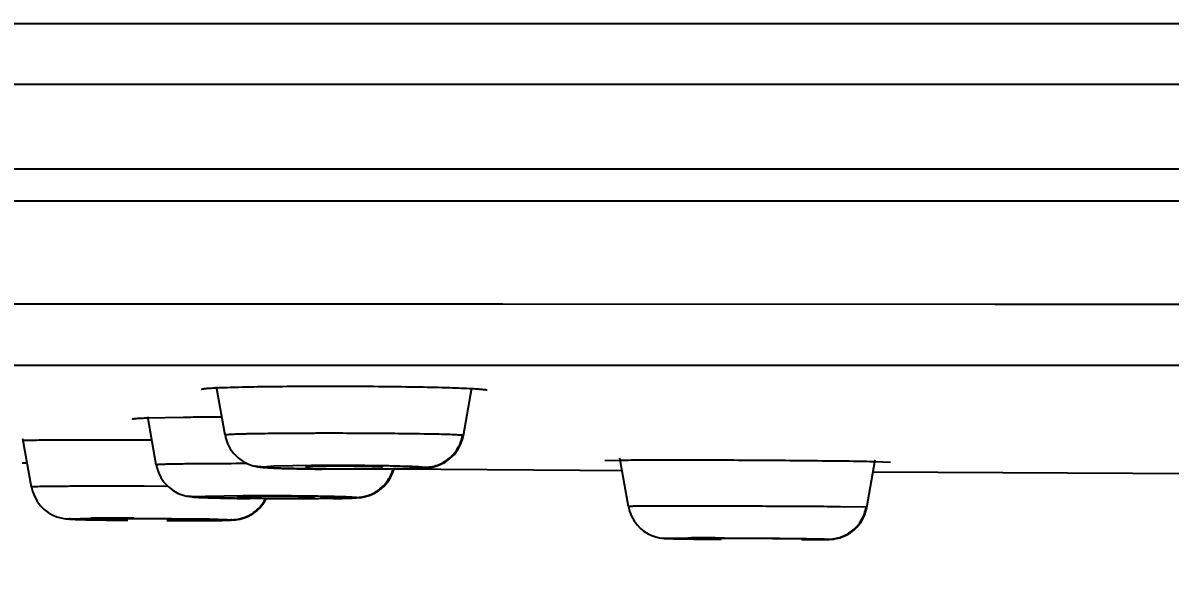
# Model space of a CAD drawing. Header units: millimetres. Extents: x 687 to 1107, y -116 to 478.
# Drawn here: x 822.935 to 825.908, y 374.643 to 376.087 of the extents above; entities that cross this region are included whole.
import ezdxf

# ---------------------------------------------------------------- set-up
doc = ezdxf.new("R2010")
doc.units = ezdxf.units.MM
doc.header["$LTSCALE"] = 0.1
doc.layers.add('DIM', color=3, linetype='Continuous')
doc.styles.get("Standard").update_dxf_attribs({"font": 'arial.ttf'})
doc.dimstyles.new('ISO-25', dxfattribs={"dimtxt": 2.5, "dimasz": 2.5, "dimexe": 1.25, "dimexo": 0.625, "dimtad": 1, "dimlfac": 5, "dimtxsty": 'Standard', "dimcen": 2.5, "dimadec": 0, "dimazin": 0, "dimtfac": 1, "dimtmove": 0, "dimatfit": 3, "dimfxl": 0, "dimarcsym": 0})

# ---------------------------------------------------------------- blocks, each defined once
blk = doc.blocks.new('*D69')
at = {"layer": 'Defpoints', "color": 0}
for p in [(804.6861, 376.0872), (858.1644, 376.0869), (858.1644, 365.5396)]:
    blk.add_point(p, dxfattribs=at)
at = {"layer": 'DIM', "color": 0, "lineweight": -2}
for p, q in [((804.6861, 375.4622), (804.6861, 364.2896)), ((858.1644, 375.4619), (858.1644, 364.2896)), ((807.1861, 365.5396), (855.6644, 365.5396))]:
    blk.add_line(p, q, dxfattribs=at)
at = {"layer": 'DIM', "color": 0}
for points in [[(807.1861, 365.9563), (807.1861, 365.123), (804.6861, 365.5396)], [(855.6644, 365.9563), (855.6644, 365.123), (858.1644, 365.5396)]]:
    blk.add_solid(points, dxfattribs=at)
at = {"layer": 'DIM', "color": 0, "insert": (850.4227, 367.4411), "char_height": 2.5, "attachment_point": 5}
blk.add_mtext('267.5', dxfattribs=at)

msp = doc.modelspace()

# ---------------------------------------------------------------- linework, layer by layer
for p, q in [((831.4252, 376.085), (816.7494, 376.085)), ((821.5669, 375.9281), (831.4252, 375.9287)), ((831.4252, 375.7083), (821.6172, 375.7083)), ((857.7399, 375.6246), (805.1103, 375.6246)), ((823.2186, 375.3576), (822.8919, 375.3577)), ((823.2528, 375.3576), (823.2186, 375.3576)), ((823.293, 375.3576), (823.2528, 375.3576)), ((823.3967, 375.3576), (823.293, 375.3576)), ((823.4403, 375.3576), (823.3967, 375.3576)), ((823.6674, 375.3576), (823.4403, 375.3576)), ((823.8674, 375.3575), (823.6674, 375.3576)), ((824.1375, 375.3575), (823.8674, 375.3575)), ((824.1781, 375.3575), (824.1375, 375.3575)), ((825.4539, 375.3574), (824.1781, 375.3575)), ((825.4932, 375.3574), (825.4539, 375.3574)), ((826.3195, 375.3573), (825.4932, 375.3574)), ((819.2583, 375.2004), (831.4252, 375.1993)), ((823.4586, 375.0184), (823.4366, 375.1432)), ((824.0763, 375.0171), (824.0981, 375.141)), ((823.3504, 375.0642), (823.258, 375.0623)), ((823.2806, 374.9411), (823.2585, 375.0662)), ((822.9572, 374.8838), (822.9351, 375.0091)), ((823.4586, 375.0184), (823.4586, 375.0184)), ((824.0739, 375.0072), (824.0762, 375.017)), ((824.0762, 375.0171), (824.0742, 375.0177)), ((823.5365, 374.9376), (823.5362, 374.9376)), ((823.5581, 374.9352), (823.5365, 374.9376)), ((823.5578, 374.9363), (823.5859, 374.9384)), ((823.5859, 374.9384), (823.6828, 374.9402)), ((824.4818, 374.9528), (824.4426, 374.9515)), ((824.5041, 374.8333), (824.482, 374.9585)), ((825.1218, 374.831), (825.1435, 374.9545)), ((825.1829, 374.9475), (825.1438, 374.9492)), ((823.6676, 374.9354), (823.6684, 374.935)), ((823.8676, 374.9348), (823.8667, 374.9351)), ((823.8982, 374.9306), (824.3784, 374.9272)), ((823.9123, 374.9308), (823.9265, 374.9311)), ((824.3784, 374.9272), (824.4876, 374.9267)), ((825.138, 374.9233), (826.6547, 374.9155)), ((823.2487, 374.8856), (823.1909, 374.8857)), ((823.3111, 374.8853), (823.2487, 374.8856)), ((823.3622, 374.8597), (823.3621, 374.8597)), ((823.3799, 374.858), (823.3622, 374.8597)), ((823.3796, 374.8589), (823.4079, 374.8605)), ((823.4079, 374.8605), (823.5049, 374.8617)), ((823.4896, 374.858), (823.4903, 374.8577)), ((823.6895, 374.8571), (823.6888, 374.8573)), ((823.6896, 374.857), (823.6895, 374.8571)), ((823.7391, 374.8539), (823.7515, 374.8541)), ((823.8177, 374.858), (823.8182, 374.8581)), ((823.8182, 374.8581), (823.822, 374.8589)), ((823.5307, 374.8147), (823.5422, 374.8234)), ((825.1199, 374.8312), (825.0535, 374.8324)), ((825.1198, 374.8225), (825.1217, 374.831)), ((825.1217, 374.831), (825.1199, 374.8312)), ((823.044, 374.8017), (823.0433, 374.8018)), ((823.0563, 374.8008), (823.044, 374.8017)), ((823.0561, 374.8015), (823.1111, 374.8029)), ((823.1071, 374.7989), (823.1272, 374.7985)), ((823.2132, 374.8014), (823.1663, 374.8005)), ((823.1663, 374.8005), (823.167, 374.8003)), ((823.2224, 374.8031), (823.4186, 374.8011)), ((823.3655, 374.7995), (823.3088, 374.801)), ((823.3662, 374.7994), (823.3655, 374.7995)), ((823.3663, 374.7993), (823.3662, 374.7994)), ((823.4127, 374.7969), (823.4241, 374.797)), ((823.4186, 374.8011), (823.4638, 374.7998)), ((823.4748, 374.7984), (823.4196, 374.797)), ((823.4241, 374.797), (823.4343, 374.7972)), ((823.4638, 374.7998), (823.4746, 374.7991)), ((823.4887, 374.7993), (823.4891, 374.7993)), ((824.5952, 374.7508), (824.5949, 374.7508)), ((824.6032, 374.7504), (824.5952, 374.7508)), ((824.6032, 374.7504), (824.602, 374.7506)), ((824.6031, 374.7508), (824.6583, 374.7516)), ((824.7295, 374.7483), (824.6032, 374.7504)), ((824.6398, 374.7494), (824.6554, 374.7491)), ((824.6554, 374.7491), (824.6737, 374.7488)), ((824.6737, 374.7488), (824.6947, 374.7486)), ((824.6947, 374.7486), (824.7184, 374.7483)), ((824.7131, 374.75), (824.7138, 374.7499)), ((824.7184, 374.7483), (824.7444, 374.7481)), ((824.9131, 374.749), (824.9125, 374.7491)), ((824.9131, 374.749), (824.9131, 374.749)), ((824.9524, 374.7473), (824.9776, 374.7474)), ((824.9776, 374.7474), (824.9918, 374.7475)), ((825.0215, 374.7486), (825.0228, 374.7484)), ((825.0303, 374.7485), (825.0305, 374.7485))]:
    msp.add_line(p, q)
for points in [[(823.4587, 375.0184), (823.4606, 375.0099), (823.4652, 374.9965), (823.4721, 374.9831), (823.4814, 374.9704), (823.4929, 374.9591), (823.5057, 374.9499), (823.5192, 374.943), (823.5316, 374.9388), (823.5365, 374.9376)], [(824.0416, 374.9574), (824.0529, 374.9685), (824.0621, 374.9808), (824.0692, 374.9939), (824.0739, 375.0072)], [(823.2806, 374.9411), (823.2821, 374.9342), (823.2863, 374.9212), (823.2927, 374.9081), (823.3013, 374.8956), (823.3121, 374.8842), (823.3243, 374.8747), (823.3376, 374.8674), (823.35, 374.8627), (823.36, 374.8601), (823.3621, 374.8597)], [(823.5362, 374.9376), (823.5426, 374.9364), (823.5498, 374.9353), (823.5562, 374.9347), (823.5626, 374.9342), (823.5693, 374.9337), (823.5769, 374.9333), (823.5854, 374.9329), (823.595, 374.9326), (823.6057, 374.9322), (823.6175, 374.9318)], [(823.9265, 374.9311), (823.9391, 374.9315), (823.9498, 374.9318), (823.9591, 374.9322), (823.9672, 374.9326), (823.9743, 374.9331), (823.9807, 374.9336), (823.9873, 374.9344), (823.9952, 374.9356), (824.0045, 374.9379), (824.0162, 374.942), (824.029, 374.9485), (824.0416, 374.9574)], [(823.6175, 374.9318), (823.6303, 374.9315), (823.6443, 374.9312), (823.6593, 374.9309), (823.6752, 374.9307), (823.6918, 374.9304), (823.7091, 374.9302)], [(823.822, 374.8589), (823.8332, 374.8622), (823.8456, 374.8676), (823.8583, 374.8754), (823.8698, 374.8852), (823.8798, 374.8966), (823.8876, 374.9089)], [(823.8641, 374.88), (823.8747, 374.8904), (823.8837, 374.9022), (823.8907, 374.9151), (823.8957, 374.9285)], [(823.8876, 374.9089), (823.8934, 374.9217), (823.8964, 374.9317)], [(822.9572, 374.8838), (822.9597, 374.8734), (822.9646, 374.8601), (822.9714, 374.8474), (822.9799, 374.836), (822.9898, 374.8259), (823.0006, 374.8177), (823.012, 374.8112), (823.023, 374.8066), (823.033, 374.8037), (823.0413, 374.8021), (823.044, 374.8017)], [(823.8289, 374.8608), (823.8403, 374.8651), (823.8524, 374.8715), (823.8641, 374.88)], [(823.3622, 374.8597), (823.3677, 374.8588), (823.3737, 374.8581), (823.379, 374.8576), (823.3846, 374.8573), (823.3907, 374.8569), (823.3977, 374.8566), (823.4056, 374.8563), (823.4145, 374.856), (823.4244, 374.8557), (823.4352, 374.8554), (823.4471, 374.8551)], [(823.4471, 374.8551), (823.46, 374.8549), (823.474, 374.8546), (823.4892, 374.8544), (823.5054, 374.8541), (823.5226, 374.8539)], [(823.5422, 374.8234), (823.5525, 374.8339), (823.5612, 374.8458), (823.5653, 374.8536)], [(823.7515, 374.8541), (823.7624, 374.8544), (823.772, 374.8546), (823.7804, 374.8549), (823.7877, 374.8551), (823.794, 374.8554), (823.7997, 374.8558), (823.805, 374.8562), (823.811, 374.8569), (823.8191, 374.8583), (823.8289, 374.8608)], [(823.8119, 374.857), (823.814, 374.8573), (823.8177, 374.858)], [(823.4891, 374.7993), (823.4913, 374.7997), (823.4996, 374.8013), (823.5092, 374.8042), (823.5196, 374.8085), (823.5299, 374.8142), (823.5399, 374.8214), (823.5492, 374.8302), (823.5576, 374.8404)], [(824.5041, 374.8333), (824.507, 374.8214), (824.5121, 374.8081), (824.5188, 374.7961), (824.5267, 374.7855), (824.5355, 374.7764), (824.5449, 374.7689), (824.5549, 374.7627), (824.565, 374.7579), (824.5751, 374.7544), (824.5841, 374.7523), (824.5906, 374.7513), (824.5952, 374.7508)], [(825.0303, 374.7485), (825.0331, 374.7487), (825.0388, 374.7495), (825.0464, 374.751), (825.0551, 374.7535), (825.0641, 374.7571), (825.0733, 374.7618), (825.082, 374.7674), (825.0903, 374.7742), (825.098, 374.782), (825.1051, 374.7909), (825.1114, 374.8012), (825.1166, 374.8126), (825.1205, 374.825), (825.1217, 374.831)], [(825.0878, 374.772), (825.0961, 374.7799), (825.1037, 374.7889), (825.1103, 374.7992), (825.1158, 374.8104), (825.1198, 374.8225)], [(823.0433, 374.8018), (823.0472, 374.8013), (823.0518, 374.8009), (823.0558, 374.8006), (823.0601, 374.8004), (823.0647, 374.8001), (823.07, 374.7999), (823.0759, 374.7997), (823.0826, 374.7995), (823.09, 374.7993), (823.0981, 374.7991), (823.1071, 374.7989)], [(823.1272, 374.7985), (823.1384, 374.7983), (823.1505, 374.7981), (823.1633, 374.798), (823.177, 374.7978), (823.1914, 374.7976), (823.2065, 374.7975)], [(823.4343, 374.7972), (823.4434, 374.7973), (823.4513, 374.7974), (823.4583, 374.7976), (823.4644, 374.7977), (823.4697, 374.7979), (823.4743, 374.7981), (823.4787, 374.7983), (823.4831, 374.7987), (823.4887, 374.7993), (823.4971, 374.8008), (823.5072, 374.8035), (823.5187, 374.8081), (823.5307, 374.8147)], [(823.4839, 374.7988), (823.4862, 374.799), (823.4887, 374.7993)], [(824.9918, 374.7475), (824.9981, 374.7476), (825.0038, 374.7477), (825.0088, 374.7477), (825.0133, 374.7478), (825.0171, 374.7479), (825.0204, 374.748), (825.0233, 374.7481), (825.0263, 374.7482), (825.03, 374.7485), (825.035, 374.749), (825.0427, 374.7502), (825.0516, 374.7524), (825.0607, 374.7556), (825.07, 374.76), (825.0791, 374.7654), (825.0878, 374.772)], [(824.5949, 374.7508), (824.5976, 374.7506), (824.601, 374.7504), (824.6042, 374.7502), (824.6077, 374.7501), (824.6117, 374.75), (824.6161, 374.7499), (824.6211, 374.7497), (824.6267, 374.7496), (824.6398, 374.7494)]]:
    msp.add_lwpolyline(points)
for centre, radius, start, end in [((823.4768, 364.486), 10.579, 90.40564, 90.6849), ((823.4995, 361.2082), 13.8568, 90.20387, 90.40326), ((823.1179, 349.3064), 25.6993, 89.66261, 89.81858), ((823.8438, 367.8275), 7.1949, 88.70036, 89.41147), ((822.8492, 370.1111), 4.8357, 88.8425, 89.0031), ((823.5157, 357.0305), 17.9139, 90.00568, 90.34283), ((824.8291, 354.3624), 20.4713, 89.37181, 89.62031), ((823.1768, 367.3109), 7.4922, 89.96209, 90.50225), ((823.1845, 362.1041), 12.6991, 89.82896, 90.01243), ((823.2275, 368.144), 6.6575, 89.30047, 90.12349), ((823.3459, 383.5954), 8.7987, 269.7531, 270.47966), ((824.703, 362.7132), 12.0385, 89.87616, 90.21273)]:
    msp.add_arc(centre, radius, start, end)
for points, knots in [([(823.4361, 375.1403), (823.433, 375.1401), (823.4274, 375.1399), (823.4195, 375.1394), (823.4128, 375.1389), (823.4073, 375.1384), (823.403, 375.1379), (823.4002, 375.1375), (823.3986, 375.1371), (823.3978, 375.1368), (823.3972, 375.1365), (823.3972, 375.1362)], [0, 0, 0, 0, 0.230996, 0.432538, 0.603824, 0.744471, 0.854223, 0.932907, 0.960624, 0.980707, 1, 1, 1, 1]), ([(824.0988, 375.1383), (824.0796, 375.1393), (824.0342, 375.141), (823.9575, 375.1427), (823.8663, 375.144), (823.7675, 375.1446), (823.6688, 375.1445), (823.5775, 375.1438), (823.5008, 375.1425), (823.4553, 375.1412), (823.4361, 375.1403)], [0, 0, 0, 0, 0.087152, 0.205848, 0.34703, 0.499902, 0.652786, 0.793996, 0.912744, 1, 1, 1, 1]), ([(824.1375, 375.134), (824.1375, 375.1343), (824.1365, 375.1348), (824.1348, 375.1352), (824.1317, 375.1357), (824.1275, 375.1362), (824.122, 375.1368), (824.1153, 375.1373), (824.1075, 375.1378), (824.1018, 375.1381), (824.0988, 375.1383)], [0, 0, 0, 0, 0.019826, 0.068016, 0.146971, 0.256819, 0.397384, 0.568411, 0.769541, 1, 1, 1, 1]), ([(823.258, 375.0623), (823.255, 375.0622), (823.2494, 375.062), (823.2415, 375.0616), (823.2347, 375.0613), (823.2292, 375.0609), (823.2249, 375.0605), (823.2219, 375.0602), (823.2201, 375.0598), (823.2193, 375.0595), (823.2191, 375.0593), (823.2191, 375.0592)], [0, 0, 0, 0, 0.23129, 0.433095, 0.604613, 0.745459, 0.855352, 0.934057, 0.981526, 0.993863, 1, 1, 1, 1]), ([(823.1993, 375.0055), (823.1474, 375.0057), (823.0749, 375.0057), (822.9867, 375.0051), (822.9504, 375.0046), (822.9348, 375.0042)], [0, 0, 0, 0, 0.588511, 0.822955, 1, 1, 1, 1]), ([(823.9177, 375.022), (823.8928, 375.0223), (823.8415, 375.0228), (823.7768, 375.023), (823.724, 375.0231), (823.685, 375.023), (823.6474, 375.0228), (823.6117, 375.0226), (823.5786, 375.0223), (823.5488, 375.0219), (823.5261, 375.0215), (823.5101, 375.0212), (823.4996, 375.0209), (823.4903, 375.0206), (823.4822, 375.0203), (823.4752, 375.02), (823.4695, 375.0197), (823.465, 375.0194), (823.462, 375.0191), (823.4603, 375.0189), (823.4594, 375.0187), (823.459, 375.0186), (823.4587, 375.0184), (823.4587, 375.0184)], [0, 0, 0, 0, 0.162538, 0.335444, 0.422339, 0.507673, 0.590078, 0.668189, 0.740654, 0.806154, 0.863375, 0.888517, 0.911249, 0.931516, 0.949265, 0.964441, 0.976991, 0.986861, 0.993995, 0.996521, 0.99835, 0.999487, 1, 1, 1, 1]), ([(823.9762, 374.9351), (823.9873, 374.9351), (824.0105, 374.939), (824.0415, 374.9568), (824.0643, 374.9844), (824.0723, 375.0066), (824.0742, 375.0177)], [0, 0, 0, 0, 0.241509, 0.499038, 0.757147, 1, 1, 1, 1]), ([(824.0742, 375.0177), (824.0731, 375.0179), (824.0704, 375.0181), (824.063, 375.0187), (824.05, 375.0193), (824.0303, 375.02), (824.0153, 375.0204), (824.007, 375.0206)], [0, 0, 0, 0, 0.049425, 0.121825, 0.332773, 0.62726, 1, 1, 1, 1]), ([(823.4085, 374.944), (823.399, 374.944), (823.3811, 374.9438), (823.3559, 374.9436), (823.3368, 374.9433), (823.3233, 374.9431), (823.3146, 374.9429), (823.3067, 374.9427), (823.2999, 374.9425), (823.2941, 374.9423), (823.2894, 374.9421), (823.2857, 374.9419), (823.2832, 374.9417), (823.2818, 374.9415), (823.2811, 374.9414), (823.2808, 374.9413), (823.2805, 374.9412), (823.2806, 374.9411)], [0, 0, 0, 0, 0.221072, 0.419204, 0.591604, 0.667467, 0.73608, 0.797173, 0.850481, 0.895809, 0.93306, 0.962143, 0.982977, 0.99028, 0.995505, 0.998677, 1, 1, 1, 1]), ([(823.8667, 374.9351), (823.8662, 374.9352), (823.8648, 374.9354), (823.8609, 374.9357), (823.854, 374.9361), (823.8435, 374.9365), (823.8303, 374.9368), (823.8149, 374.9371), (823.7978, 374.9374), (823.7797, 374.9375), (823.7611, 374.9376), (823.7428, 374.9376), (823.7253, 374.9375), (823.7094, 374.9373), (823.6972, 374.9371), (823.6887, 374.9368), (823.6833, 374.9367), (823.6787, 374.9365), (823.6748, 374.9363), (823.6718, 374.9361), (823.6698, 374.9359), (823.6686, 374.9357), (823.6681, 374.9356), (823.6677, 374.9355), (823.6676, 374.9354), (823.6676, 374.9354)], [0, 0, 0, 0, 0.008399, 0.021139, 0.059022, 0.112349, 0.179339, 0.257462, 0.344083, 0.436159, 0.530374, 0.623423, 0.712082, 0.793148, 0.863761, 0.894406, 0.921555, 0.944922, 0.964293, 0.97956, 0.990624, 0.994554, 0.997407, 0.999189, 1, 1, 1, 1]), ([(823.6828, 374.9402), (823.7147, 374.9405), (823.7628, 374.9405), (823.8259, 374.9401), (823.8702, 374.9395), (823.9089, 374.9386), (823.9365, 374.9378), (823.9542, 374.937), (823.9637, 374.9364), (823.9708, 374.9358), (823.9746, 374.9354), (823.9762, 374.9351)], [0, 0, 0, 0, 0.326511, 0.491126, 0.644717, 0.779275, 0.88673, 0.927838, 0.960147, 0.98406, 1, 1, 1, 1]), ([(825.1438, 374.9492), (825.1245, 374.9497), (825.079, 374.9504), (824.9687, 374.9518), (824.8128, 374.953), (824.6569, 374.9535), (824.5466, 374.9533), (824.5011, 374.953), (824.4818, 374.9528)], [0, 0, 0, 0, 0.087367, 0.206113, 0.49995, 0.793806, 0.912587, 1, 1, 1, 1]), ([(823.5581, 374.9352), (823.5578, 374.9353), (823.5573, 374.9354), (823.5569, 374.9356), (823.5567, 374.9357), (823.5568, 374.9359), (823.557, 374.9361), (823.5573, 374.9362), (823.5576, 374.9363), (823.5578, 374.9363)], [0, 0, 0, 0, 0.373395, 0.483802, 0.551188, 0.603924, 0.687668, 0.818636, 1, 1, 1, 1]), ([(823.6852, 374.9306), (823.6693, 374.9308), (823.6464, 374.9312), (823.6175, 374.9319), (823.5996, 374.9325), (823.5847, 374.9331), (823.573, 374.9337), (823.5645, 374.9344), (823.5599, 374.9349), (823.5581, 374.9352)], [0, 0, 0, 0, 0.375825, 0.538949, 0.681104, 0.798971, 0.890737, 0.957328, 1, 1, 1, 1]), ([(823.9765, 374.934), (823.9751, 374.9337), (823.9715, 374.9333), (823.9648, 374.9327), (823.9556, 374.9322), (823.9383, 374.9315), (823.911, 374.9308), (823.8726, 374.9302), (823.8286, 374.9299), (823.7655, 374.9298), (823.7173, 374.9301), (823.6852, 374.9306)], [0, 0, 0, 0, 0.014824, 0.0377, 0.069095, 0.109454, 0.215977, 0.350279, 0.504229, 0.669832, 1, 1, 1, 1]), ([(823.798, 374.857), (823.8085, 374.857), (823.8295, 374.8604), (823.858, 374.875), (823.8805, 374.8979), (823.89, 374.9171), (823.8932, 374.9271)], [0, 0, 0, 0, 0.248878, 0.498844, 0.749015, 1, 1, 1, 1]), ([(823.9762, 374.9351), (823.9765, 374.935), (823.9769, 374.9349), (823.9774, 374.9347), (823.9775, 374.9346), (823.9775, 374.9344), (823.9773, 374.9342), (823.9769, 374.9341), (823.9767, 374.934), (823.9765, 374.934)], [0, 0, 0, 0, 0.373337, 0.483788, 0.551153, 0.603899, 0.687607, 0.818529, 1, 1, 1, 1]), ([(823.1909, 374.8857), (823.1748, 374.8858), (823.1436, 374.8858), (823.1055, 374.8857), (823.077, 374.8857), (823.0575, 374.8856), (823.0395, 374.8855), (823.0229, 374.8854), (823.0081, 374.8852), (822.995, 374.8851), (822.9838, 374.8849), (822.9757, 374.8847), (822.9701, 374.8846), (822.9668, 374.8845), (822.9639, 374.8844), (822.9615, 374.8843), (822.9597, 374.8842), (822.9584, 374.8841), (822.9576, 374.884), (822.9573, 374.8839), (822.9572, 374.8838), (822.9572, 374.8838)], [0, 0, 0, 0, 0.20715, 0.399734, 0.488939, 0.572599, 0.6501, 0.720878, 0.784507, 0.840579, 0.888688, 0.928438, 0.94509, 0.959569, 0.971857, 0.981938, 0.989795, 0.995414, 0.998786, 0.99964, 1, 1, 1, 1]), ([(823.3799, 374.8581), (823.3795, 374.8581), (823.3791, 374.8582), (823.3787, 374.8584), (823.3785, 374.8585), (823.3786, 374.8586), (823.3788, 374.8587), (823.3791, 374.8588), (823.3794, 374.8589), (823.3796, 374.8589)], [0, 0, 0, 0, 0.377976, 0.485224, 0.544645, 0.589497, 0.673493, 0.809744, 1, 1, 1, 1]), ([(823.5067, 374.8542), (823.4908, 374.8544), (823.4619, 374.8548), (823.4281, 374.8556), (823.4063, 374.8563), (823.3947, 374.8569), (823.3862, 374.8574), (823.3816, 374.8578), (823.3799, 374.8581)], [0, 0, 0, 0, 0.376406, 0.681911, 0.799742, 0.891364, 0.957703, 1, 1, 1, 1]), ([(823.4746, 374.799), (823.4836, 374.799), (823.5019, 374.8015), (823.523, 374.8107), (823.5379, 374.8212), (823.5513, 374.8338), (823.5593, 374.8452), (823.5634, 374.8533)], [0, 0, 0, 0, 0.248722, 0.498754, 0.623946, 0.749229, 1, 1, 1, 1]), ([(823.6888, 374.8573), (823.6874, 374.8575), (823.6836, 374.8577), (823.6762, 374.8581), (823.6657, 374.8584), (823.6526, 374.8587), (823.6372, 374.859), (823.6201, 374.8592), (823.602, 374.8594), (823.5834, 374.8595), (823.565, 374.8595), (823.5475, 374.8595), (823.5338, 374.8594), (823.5236, 374.8593), (823.5169, 374.8592), (823.5108, 374.8591), (823.5054, 374.8589), (823.5007, 374.8588), (823.4969, 374.8587), (823.4942, 374.8585), (823.4924, 374.8584), (823.4914, 374.8583), (823.4906, 374.8582), (823.4901, 374.8582), (823.4898, 374.8581), (823.4896, 374.858), (823.4896, 374.858)], [0, 0, 0, 0, 0.020664, 0.058182, 0.111244, 0.178069, 0.25612, 0.342754, 0.434918, 0.529281, 0.622523, 0.711398, 0.792685, 0.829556, 0.863506, 0.894246, 0.921481, 0.944922, 0.964354, 0.979664, 0.985742, 0.990751, 0.99468, 0.997521, 0.999273, 1, 1, 1, 1]), ([(823.5049, 374.8617), (823.5369, 374.8618), (823.5849, 374.8618), (823.648, 374.8613), (823.6923, 374.8607), (823.7309, 374.86), (823.7585, 374.8593), (823.7762, 374.8586), (823.7856, 374.8581), (823.7926, 374.8576), (823.7965, 374.8573), (823.798, 374.8571)], [0, 0, 0, 0, 0.32697, 0.491719, 0.645367, 0.779899, 0.887242, 0.928261, 0.960456, 0.984231, 1, 1, 1, 1]), ([(823.7983, 374.8562), (823.7968, 374.856), (823.7932, 374.8557), (823.7864, 374.8552), (823.7772, 374.8549), (823.7599, 374.8543), (823.7325, 374.8539), (823.6941, 374.8535), (823.65, 374.8533), (823.5869, 374.8534), (823.5388, 374.8537), (823.5067, 374.8542)], [0, 0, 0, 0, 0.014891, 0.037847, 0.069322, 0.109755, 0.216388, 0.35074, 0.504675, 0.670194, 1, 1, 1, 1]), ([(823.798, 374.8571), (823.7983, 374.857), (823.7987, 374.8569), (823.7992, 374.8568), (823.7993, 374.8566), (823.7993, 374.8565), (823.799, 374.8564), (823.7987, 374.8563), (823.7984, 374.8562), (823.7983, 374.8562)], [0, 0, 0, 0, 0.377922, 0.48522, 0.544618, 0.589482, 0.673434, 0.809632, 1, 1, 1, 1]), ([(824.9647, 374.8332), (824.9399, 374.8333), (824.8885, 374.8336), (824.8238, 374.8339), (824.7707, 374.8341), (824.7315, 374.8342), (824.6937, 374.8343), (824.6579, 374.8343), (824.6248, 374.8343), (824.5948, 374.8342), (824.5721, 374.8342), (824.5559, 374.8341), (824.5453, 374.834), (824.5359, 374.834), (824.5277, 374.8339), (824.5206, 374.8338), (824.5156, 374.8337), (824.5121, 374.8337), (824.51, 374.8336), (824.5082, 374.8336), (824.5068, 374.8335), (824.5056, 374.8334), (824.5048, 374.8334), (824.5044, 374.8333), (824.5041, 374.8333), (824.5041, 374.8333)], [0, 0, 0, 0, 0.161612, 0.334596, 0.421687, 0.507223, 0.589755, 0.667847, 0.740207, 0.805623, 0.862919, 0.888229, 0.91118, 0.931672, 0.949604, 0.964881, 0.977453, 0.982712, 0.987282, 0.991158, 0.994335, 0.99681, 0.998579, 0.999639, 1, 1, 1, 1]), ([(825.0215, 374.7485), (825.0331, 374.7485), (825.0564, 374.7526), (825.0871, 374.7702), (825.1098, 374.7975), (825.1179, 374.8198), (825.1199, 374.8312)], [0, 0, 0, 0, 0.24914, 0.499111, 0.749588, 1, 1, 1, 1]), ([(823.0563, 374.8009), (823.056, 374.8009), (823.0556, 374.801), (823.0552, 374.8011), (823.055, 374.8012), (823.0551, 374.8013), (823.0554, 374.8013), (823.0557, 374.8014), (823.056, 374.8015), (823.0561, 374.8015)], [0, 0, 0, 0, 0.38124, 0.485033, 0.535857, 0.573068, 0.658492, 0.800646, 1, 1, 1, 1]), ([(823.1829, 374.7977), (823.167, 374.7979), (823.1382, 374.7983), (823.1044, 374.799), (823.0827, 374.7996), (823.0711, 374.8), (823.0626, 374.8004), (823.0581, 374.8007), (823.0563, 374.8009)], [0, 0, 0, 0, 0.376971, 0.68269, 0.800483, 0.891963, 0.958057, 1, 1, 1, 1]), ([(823.4746, 374.7991), (823.4749, 374.799), (823.4753, 374.799), (823.4757, 374.7989), (823.4759, 374.7988), (823.4758, 374.7986), (823.4755, 374.7986), (823.4752, 374.7985), (823.4749, 374.7985), (823.4748, 374.7984)], [0, 0, 0, 0, 0.381189, 0.48504, 0.53584, 0.573068, 0.658438, 0.800531, 1, 1, 1, 1]), ([(824.9125, 374.7491), (824.9112, 374.7492), (824.9074, 374.7493), (824.9002, 374.7495), (824.8898, 374.7497), (824.871, 374.7499), (824.8495, 374.7501), (824.8261, 374.7503), (824.8075, 374.7504), (824.789, 374.7505), (824.7714, 374.7505), (824.7576, 374.7505), (824.7474, 374.7505), (824.7406, 374.7505), (824.7345, 374.7505), (824.7291, 374.7504), (824.7244, 374.7504), (824.7205, 374.7503), (824.7177, 374.7503), (824.716, 374.7502), (824.715, 374.7502), (824.7142, 374.7502), (824.7136, 374.7501), (824.7133, 374.7501), (824.7131, 374.7501), (824.7131, 374.75)], [0, 0, 0, 0, 0.019728, 0.056512, 0.109034, 0.175516, 0.340057, 0.432388, 0.527036, 0.620651, 0.709948, 0.79167, 0.82875, 0.862901, 0.893827, 0.92123, 0.944816, 0.964367, 0.979766, 0.985875, 0.990905, 0.994843, 0.997676, 0.999393, 1, 1, 1, 1]), ([(824.729, 374.7517), (824.761, 374.7516), (824.809, 374.7514), (824.8721, 374.751), (824.9163, 374.7506), (824.9548, 374.7501), (824.9855, 374.7497), (825.0068, 374.7492), (825.0177, 374.7488), (825.0215, 374.7486)], [0, 0, 0, 0, 0.327868, 0.492873, 0.646625, 0.781098, 0.888216, 0.961032, 1, 1, 1, 1])]:
    msp.add_open_spline(points, degree=3, knots=knots)

# ---------------------------------------------------------------- dimensions: what is measured, and where the dimension line sits
at = {"layer": 'DIM'}
dim = msp.add_linear_dim(base=(858.1644, 365.5396), p1=(804.6861, 376.0872), p2=(858.1644, 376.0869), text='267.5', dimstyle='ISO-25', dxfattribs=at)
dim.commit()
dim.dimension.update_dxf_attribs({"geometry": '*D69', "text_midpoint": (850.4227, 365.5396), "dimtype": 160})

doc.saveas('drawing.dxf')
